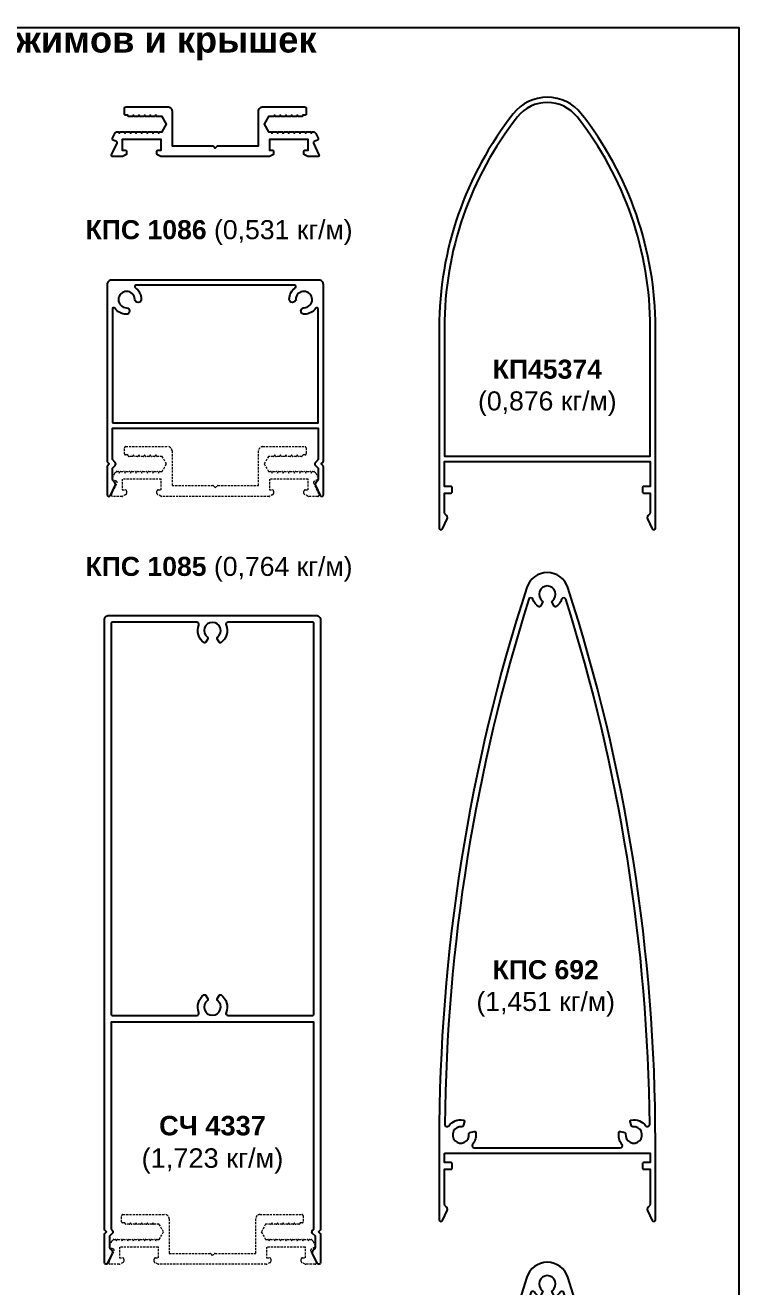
# Model space of a CAD drawing. Header units: millimetres. Extents: x 1744 to 18744, y -2272 to 2782.
# Drawn here: x 3735.5 to 3900.5, y 2473.9 to 2765.6 of the extents above; entities that cross this region are included whole.
import ezdxf

# ---------------------------------------------------------------- set-up
doc = ezdxf.new("R2010")
doc.units = ezdxf.units.MM
doc.linetypes.add('HIDDEN', pattern=[0.375, 0.25, -0.125])
for name, color, linetype, lineweight in [('2', 3, 'HIDDEN', 13), ('4', 40, 'Continuous', 18), ('Текстовый', 7, 'Continuous', 9)]:
    doc.layers.add(name, color=color, linetype=linetype, lineweight=lineweight)
doc.layers.add('Скрытые', color=14, linetype='Continuous', plot=False)
doc.styles.add('Каталожный', font='isocpeur.ttf', dxfattribs={"height": 2.5})

# ---------------------------------------------------------------- blocks, each defined once
blk = doc.blocks.new('СЧ 4337')
for points in [[(-23.45, -92.03, 0.198912), (-23.3, -92.39), (-23.16, -92.53, -0.414214), (-23.16, -93.24), (-23.8, -93.88), (-23.8, -96.41, 0.279739), (-23.48, -96.94, -0.401559), (-23.17, -97.86), (-24.24, -100.15, -0.802585), (-25, -99.99), (-25, -93.51, -0.198912), (-24.91, -93.3), (-24.5, -92.89), (-24.91, -92.47, -0.198912), (-25, -92.26), (-25, 48.61, -0.414214), (-24, 49.61), (24, 49.61, -0.414214), (25, 48.61), (25, -92.26, -0.198912), (24.91, -92.47), (24.5, -92.89), (24.91, -93.3, -0.198912), (25, -93.51), (25, -99.99, -0.802585), (24.24, -100.15), (23.17, -97.86, -0.401559), (23.48, -96.94, 0.279739), (23.8, -96.41), (23.8, -93.88), (23.16, -93.24, -0.414214), (23.16, -92.53), (23.3, -92.39, 0.198912), (23.45, -92.03), (23.45, -44.39), (-23.45, -44.39)], [(1.54, -38.21, -0.442896), (1.98, -38.12, -0.34566), (3.16, -42.15, 0.530738), (3.62, -42.84), (23.15, -42.84, 0.414214), (23.45, -42.54), (23.45, 47.76, 0.414214), (23.15, 48.06), (3.62, 48.06, 0.530738), (3.16, 47.38, -0.34566), (1.98, 43.35, -0.442896), (1.54, 43.44), (1.09, 44.23, -0.374693), (1.17, 44.61, 2.917647), (-1.17, 44.61, -0.374693), (-1.09, 44.23), (-1.54, 43.44, -0.442896), (-1.98, 43.35, -0.34566), (-3.16, 47.38, 0.530738), (-3.62, 48.06), (-23.15, 48.06, 0.414214), (-23.45, 47.76), (-23.45, -42.54, 0.414214), (-23.15, -42.84), (-3.62, -42.84, 0.530738), (-3.16, -42.15, -0.34566), (-1.98, -38.12, -0.442896), (-1.54, -38.21), (-1.09, -39, -0.374693), (-1.17, -39.39, 2.917647), (1.17, -39.39, -0.374693), (1.09, -39)]]:
    blk.add_lwpolyline(points, format="xyb", close=True)
blk = doc.blocks.new('КПС 692')
for points in [[(-23.8, -53.49), (23.8, -53.49), (23.8, -55.69), (22.3, -55.69, 0.414214), (22, -55.99), (22, -56.89, 0.414214), (22.3, -57.19), (23.8, -57.19), (23.8, -65.31, -0.279739), (23.48, -65.84, 0.401559), (23.17, -66.76), (24.24, -69.06, 0.802585), (25, -68.89), (25, -50.78, 0.078569), (4.76, 77.26, 0.726946), (-4.76, 77.26, 0.078569), (-25, -50.78), (-25, -68.89, 0.802585), (-24.24, -69.06), (-23.17, -66.76, 0.401559), (-23.48, -65.84, -0.279739), (-23.8, -65.31), (-23.8, -57.19), (-22.3, -57.19, 0.414214), (-22, -56.89), (-22, -55.99, 0.414214), (-22.3, -55.69), (-23.8, -55.69)], [(-18.11, -49.05, -0.374693), (-17.89, -48.72), (-16.92, -48.46, -0.441988), (-16.55, -48.7, -0.213938), (-17.27, -51.47, 0.629016), (-16.88, -52.29), (16.88, -52.29, 0.629016), (17.27, -51.47, -0.213938), (16.55, -48.7, -0.441988), (16.92, -48.46), (17.89, -48.72, -0.374693), (18.11, -49.05, 2.917647), (19.76, -47.4, -0.374693), (19.44, -47.18), (19.18, -46.21, -0.441988), (19.42, -45.84, -0.278782), (22.78, -47.16, 0.721438), (23.68, -46.86, 0.07472), (4.26, 74.56, 0.721865), (3.31, 74.57, -0.156386), (2.03, 72.86, -0.441988), (1.59, 72.95), (1.09, 73.83, -0.374693), (1.17, 74.21, 2.917647), (-1.17, 74.21, -0.374693), (-1.09, 73.83), (-1.59, 72.95, -0.441988), (-2.03, 72.86, -0.156386), (-3.31, 74.57, 0.721865), (-4.26, 74.56, 0.07472), (-23.68, -46.86, 0.721438), (-22.78, -47.16, -0.278782), (-19.42, -45.84, -0.441988), (-19.18, -46.21), (-19.44, -47.18, -0.374693), (-19.76, -47.4, 2.917647)]]:
    blk.add_lwpolyline(points, format="xyb", close=True)
blk = doc.blocks.new('КПС 851-2')
for points in [[(-25, -23.63), (-25, -91.74, 0.802585), (-24.24, -91.91), (-23.17, -89.61, 0.401559), (-23.48, -88.69, -0.279739), (-23.8, -88.16), (-23.8, -80.04), (-22.3, -80.04, 0.414214), (-22, -79.74), (-22, -78.84, 0.414214), (-22.3, -78.54), (-23.8, -78.54), (-23.8, -76.34), (23.8, -76.34), (23.8, -78.54), (22.3, -78.54, 0.414214), (22, -78.84), (22, -79.74, 0.414214), (22.3, -80.04), (23.8, -80.04), (23.8, -88.16, -0.279739), (23.48, -88.69, 0.401559), (23.17, -89.61), (24.24, -91.91, 0.802585), (25, -91.74), (25, -23.63, 0.078569), (4.76, 104.4, 0.726946), (-4.76, 104.4, 0.078569)], [(4, -74.34), (16.38, -74.34, 0.549474), (16.83, -73.63, -0.152893), (16.55, -71.55, -0.441988), (16.92, -71.32), (17.89, -71.58, -0.374693), (18.11, -71.9, 2.917647), (19.76, -70.25, -0.374693), (19.44, -70.03), (19.18, -69.06, -0.441988), (19.42, -68.69, -0.213938), (22.19, -69.41, 0.629016), (23, -69.02), (23, -23.63, 0.076659), (3.81, 100.8, 0.630339), (2.92, 100.92, -0.092128), (2.03, 100.01, -0.441988), (1.59, 100.1), (1.09, 100.97, -0.374693), (1.17, 101.36, 2.917647), (-1.17, 101.36, -0.374693), (-1.09, 100.97), (-1.59, 100.1, -0.441988), (-2.03, 100.01, -0.092128), (-2.92, 100.92, 0.630339), (-3.81, 100.8, 0.076659), (-23, -23.63), (-23, -69.02, 0.629016), (-22.19, -69.41, -0.213938), (-19.42, -68.69, -0.441988), (-19.18, -69.06), (-19.44, -70.03, -0.374693), (-19.76, -70.25, 2.917647), (-18.11, -71.9, -0.374693), (-17.89, -71.58), (-16.92, -71.32, -0.441988), (-16.55, -71.55, -0.152893), (-16.83, -73.63, 0.549474), (-16.38, -74.34), (3.2, -74.34)]]:
    blk.add_lwpolyline(points, format="xyb", close=True)

msp = doc.modelspace()

# ---------------------------------------------------------------- linework, layer by layer
for points in [[(3831.222, 2695.61), (3831.222, 2649.311, 0.8025849), (3831.985, 2649.142), (3833.056, 2651.441, 0.4015594), (3832.745, 2652.358, -0.2797393), (3832.422, 2652.89), (3832.422, 2657.411), (3833.922, 2657.411, 0.4142136), (3834.222, 2657.711), (3834.222, 2658.611, 0.4142136), (3833.922, 2658.911), (3832.422, 2658.911), (3832.422, 2664.711), (3880.022, 2664.711), (3880.022, 2658.911), (3878.522, 2658.911, 0.4142136), (3878.222, 2658.611), (3878.222, 2657.711, 0.4142136), (3878.522, 2657.411), (3880.022, 2657.411), (3880.022, 2652.89, -0.2797393), (3879.699, 2652.358, 0.4015594), (3879.388, 2651.441), (3880.459, 2649.142, 0.8025849), (3881.222, 2649.311), (3881.222, 2695.61, 0.1682991), (3864.079, 2745.097, 0.4854315), (3848.365, 2745.097, 0.1682991)], [(3880.022, 2695.61, 0.1682991), (3863.136, 2744.355, 0.4854315), (3849.308, 2744.355, 0.1682991), (3832.422, 2695.61), (3832.422, 2665.911), (3880.022, 2665.911)], [(3798.276, 2744.538, -0.284079), (3798.097, 2744.428), (3797.394, 2744.428, -0.284079), (3797.215, 2744.538), (3797.096, 2744.778), (3796.976, 2744.538, -0.284079), (3796.797, 2744.428), (3796.094, 2744.428, -0.284079), (3795.915, 2744.538), (3795.796, 2744.778), (3795.676, 2744.538, -0.284079), (3795.497, 2744.428), (3794.794, 2744.428, -0.284079), (3794.615, 2744.538), (3794.496, 2744.778), (3794.376, 2744.538, -0.284079), (3794.197, 2744.428), (3793.494, 2744.428, -0.284079), (3793.315, 2744.538), (3793.196, 2744.778), (3793.076, 2744.538, -0.284079), (3792.897, 2744.428), (3791.746, 2744.428), (3790.746, 2742.678), (3791.746, 2740.928), (3792.247, 2740.928, -0.284079), (3792.426, 2740.817), (3792.546, 2740.578), (3792.665, 2740.817, -0.284079), (3792.844, 2740.928), (3793.547, 2740.928, -0.284079), (3793.726, 2740.817), (3793.846, 2740.578), (3793.965, 2740.817, -0.284079), (3794.144, 2740.928), (3794.847, 2740.928, -0.284079), (3795.026, 2740.817), (3795.146, 2740.578), (3795.265, 2740.817, -0.284079), (3795.444, 2740.928), (3796.147, 2740.928, -0.284079), (3796.326, 2740.817), (3796.446, 2740.578), (3796.565, 2740.817, -0.284079), (3796.744, 2740.928), (3797.447, 2740.928, -0.284079), (3797.626, 2740.817), (3797.746, 2740.578), (3797.865, 2740.817, -0.284079), (3798.044, 2740.928), (3798.747, 2740.928, -0.284079), (3798.926, 2740.817), (3799.046, 2740.578), (3799.165, 2740.817, -0.284079), (3799.344, 2740.928), (3800.047, 2740.928, -0.284079), (3800.226, 2740.817), (3800.346, 2740.578), (3800.465, 2740.817, -0.284079), (3800.644, 2740.928), (3801.347, 2740.928, -0.284079), (3801.526, 2740.817), (3801.646, 2740.578), (3801.765, 2740.817, -0.284079), (3801.944, 2740.928), (3802.247, 2740.928, -0.1989124), (3802.388, 2740.869), (3802.655, 2740.603, -0.0874887), (3802.695, 2740.546), (3803.218, 2739.424, -0.4142136), (3803.073, 2739.026), (3802.318, 2738.674, 0.4142136), (3802.173, 2738.275), (3803.418, 2735.605, -0.5486188), (3803.146, 2735.178), (3801.017, 2735.178, -0.1164338), (3800.882, 2735.21), (3800.112, 2735.595, -0.284079), (3799.946, 2735.863), (3799.946, 2736.378, -0.4142136), (3800.246, 2736.678), (3800.946, 2736.678), (3800.946, 2739.178), (3791.946, 2739.178), (3791.946, 2736.678), (3792.646, 2736.678, -0.4142136), (3792.946, 2736.378), (3792.946, 2735.863, -0.284079), (3792.78, 2735.595), (3792.009, 2735.21, -0.1164338), (3791.875, 2735.178), (3767.017, 2735.178, -0.1164338), (3766.882, 2735.21), (3766.112, 2735.595, -0.284079), (3765.946, 2735.863), (3765.946, 2736.378, -0.4142136), (3766.246, 2736.678), (3766.946, 2736.678), (3766.946, 2739.178), (3757.946, 2739.178), (3757.946, 2736.678), (3758.646, 2736.678, -0.4142136), (3758.946, 2736.378), (3758.946, 2735.863, -0.284079), (3758.78, 2735.595), (3758.009, 2735.21, -0.1164338), (3757.875, 2735.178), (3755.746, 2735.178, -0.5486188), (3755.474, 2735.605), (3756.719, 2738.275, 0.4142136), (3756.574, 2738.674), (3755.819, 2739.026, -0.4142136), (3755.674, 2739.424), (3756.197, 2740.546, -0.0874887), (3756.237, 2740.603), (3756.503, 2740.869, -0.1989124), (3756.645, 2740.928), (3756.947, 2740.928, -0.284079), (3757.126, 2740.817), (3757.246, 2740.578), (3757.365, 2740.817, -0.284079), (3757.544, 2740.928), (3758.247, 2740.928, -0.284079), (3758.426, 2740.817), (3758.546, 2740.578), (3758.665, 2740.817, -0.284079), (3758.844, 2740.928), (3759.547, 2740.928, -0.284079), (3759.726, 2740.817), (3759.846, 2740.578), (3759.965, 2740.817, -0.284079), (3760.144, 2740.928), (3760.847, 2740.928, -0.284079), (3761.026, 2740.817), (3761.146, 2740.578), (3761.265, 2740.817, -0.284079), (3761.444, 2740.928), (3762.147, 2740.928, -0.284079), (3762.326, 2740.817), (3762.446, 2740.578), (3762.565, 2740.817, -0.284079), (3762.744, 2740.928), (3763.447, 2740.928, -0.284079), (3763.626, 2740.817), (3763.746, 2740.578), (3763.865, 2740.817, -0.284079), (3764.044, 2740.928), (3764.747, 2740.928, -0.284079), (3764.926, 2740.817), (3765.046, 2740.578), (3765.165, 2740.817, -0.284079), (3765.344, 2740.928), (3766.047, 2740.928, -0.284079), (3766.226, 2740.817), (3766.346, 2740.578), (3766.465, 2740.817, -0.284079), (3766.644, 2740.928), (3767.146, 2740.928), (3768.146, 2742.678), (3767.146, 2744.428), (3765.994, 2744.428, -0.284079), (3765.815, 2744.538), (3765.696, 2744.778), (3765.576, 2744.538, -0.284079), (3765.397, 2744.428), (3764.694, 2744.428, -0.284079), (3764.515, 2744.538), (3764.396, 2744.778), (3764.276, 2744.538, -0.284079), (3764.097, 2744.428), (3763.394, 2744.428, -0.284079), (3763.215, 2744.538), (3763.096, 2744.778), (3762.976, 2744.538, -0.284079), (3762.797, 2744.428), (3762.094, 2744.428, -0.284079), (3761.915, 2744.538), (3761.796, 2744.778), (3761.676, 2744.538, -0.284079), (3761.497, 2744.428), (3760.794, 2744.428, -0.284079), (3760.615, 2744.538), (3760.496, 2744.778), (3760.376, 2744.538, -0.284079), (3760.197, 2744.428), (3759.494, 2744.428, -0.284079), (3759.315, 2744.538), (3759.196, 2744.778), (3758.646, 2744.778, -0.4142136), (3758.446, 2744.978), (3758.446, 2746.378, -0.4142136), (3758.746, 2746.678), (3768.446, 2746.678, -0.4142136), (3769.446, 2745.678), (3769.446, 2737.678), (3778.821, 2737.678, -0.1989124), (3779.034, 2737.59), (3779.446, 2737.178), (3779.858, 2737.59, -0.1989124), (3780.07, 2737.678), (3789.446, 2737.678), (3789.446, 2745.678, -0.4142136), (3790.446, 2746.678), (3800.146, 2746.678, -0.4142136), (3800.446, 2746.378), (3800.446, 2744.978, -0.4142136), (3800.246, 2744.778), (3799.696, 2744.778), (3799.576, 2744.538, -0.284079), (3799.397, 2744.428), (3798.694, 2744.428, -0.284079), (3798.515, 2744.538), (3798.396, 2744.778)], [(3803.246, 2665.133), (3802.602, 2664.49, 0.4142136), (3802.602, 2663.783), (3803.246, 2663.139), (3803.246, 2660.615, -0.2797393), (3802.923, 2660.083, 0.4015594), (3802.611, 2659.166), (3803.683, 2656.867, 0.8025849), (3804.446, 2657.036), (3804.446, 2663.512, 0.1989124), (3804.358, 2663.724), (3803.946, 2664.136), (3804.358, 2664.548, 0.1989124), (3804.446, 2664.761), (3804.446, 2705.636, 0.4142136), (3803.446, 2706.636), (3755.446, 2706.636, 0.4142136), (3754.446, 2705.636), (3754.446, 2664.761, 0.1989124), (3754.534, 2664.548), (3754.946, 2664.136), (3754.534, 2663.724, 0.1989124), (3754.446, 2663.512), (3754.446, 2657.036, 0.8025849), (3755.208, 2656.867), (3756.28, 2659.166, 0.4015594), (3755.969, 2660.083, -0.2797393), (3755.646, 2660.615), (3755.646, 2663.139), (3756.289, 2663.783, 0.4142136), (3756.289, 2664.49), (3755.646, 2665.133), (3755.646, 2672.436), (3803.246, 2672.436)], [(3755.646, 2673.636), (3803.246, 2673.636), (3803.246, 2699.971, 0.7277113), (3802.703, 2700.146, -0.2342476), (3800.031, 2698.737, -1), (3799.994, 2700.237, 2.3309014), (3798.046, 2702.184, -1), (3796.547, 2702.222, -0.2342476), (3797.956, 2704.893, 0.7277113), (3797.78, 2705.436), (3761.111, 2705.436, 0.7277113), (3760.936, 2704.893, -0.2342476), (3762.345, 2702.222, -1), (3760.845, 2702.184, 2.3309014), (3758.898, 2700.237, -1), (3758.86, 2698.737, -0.2342476), (3756.189, 2700.146, 0.7277113), (3755.646, 2699.971)]]:
    msp.add_lwpolyline(points, format="xyb", close=True)
at = {"layer": '2', "ltscale": 2}
for points in [[(3798.276, 2665.997, -0.284079), (3798.097, 2665.886), (3797.394, 2665.886, -0.284079), (3797.215, 2665.997), (3797.096, 2666.236), (3796.976, 2665.997, -0.284079), (3796.797, 2665.886), (3796.094, 2665.886, -0.284079), (3795.915, 2665.997), (3795.796, 2666.236), (3795.676, 2665.997, -0.284079), (3795.497, 2665.886), (3794.794, 2665.886, -0.284079), (3794.615, 2665.997), (3794.496, 2666.236), (3794.376, 2665.997, -0.284079), (3794.197, 2665.886), (3793.494, 2665.886, -0.284079), (3793.315, 2665.997), (3793.196, 2666.236), (3793.076, 2665.997, -0.284079), (3792.897, 2665.886), (3791.746, 2665.886), (3790.746, 2664.136), (3791.746, 2662.386), (3792.247, 2662.386, -0.284079), (3792.426, 2662.276), (3792.546, 2662.036), (3792.665, 2662.276, -0.284079), (3792.844, 2662.386), (3793.547, 2662.386, -0.284079), (3793.726, 2662.276), (3793.846, 2662.036), (3793.965, 2662.276, -0.284079), (3794.144, 2662.386), (3794.847, 2662.386, -0.284079), (3795.026, 2662.276), (3795.146, 2662.036), (3795.265, 2662.276, -0.284079), (3795.444, 2662.386), (3796.147, 2662.386, -0.284079), (3796.326, 2662.276), (3796.446, 2662.036), (3796.565, 2662.276, -0.284079), (3796.744, 2662.386), (3797.447, 2662.386, -0.284079), (3797.626, 2662.276), (3797.746, 2662.036), (3797.865, 2662.276, -0.284079), (3798.044, 2662.386), (3798.747, 2662.386, -0.284079), (3798.926, 2662.276), (3799.046, 2662.036), (3799.165, 2662.276, -0.284079), (3799.344, 2662.386), (3800.047, 2662.386, -0.284079), (3800.226, 2662.276), (3800.346, 2662.036), (3800.465, 2662.276, -0.284079), (3800.644, 2662.386), (3801.347, 2662.386, -0.284079), (3801.526, 2662.276), (3801.646, 2662.036), (3801.765, 2662.276, -0.284079), (3801.944, 2662.386), (3802.247, 2662.386, -0.1989124), (3802.388, 2662.328), (3802.655, 2662.061, -0.0874887), (3802.695, 2662.004), (3803.218, 2660.883, -0.4142136), (3803.073, 2660.484), (3802.318, 2660.132, 0.4142136), (3802.173, 2659.733), (3803.418, 2657.063, -0.5486188), (3803.146, 2656.636), (3801.017, 2656.636, -0.1164338), (3800.882, 2656.668), (3800.112, 2657.053, -0.284079), (3799.946, 2657.322), (3799.946, 2657.836, -0.4142136), (3800.246, 2658.136), (3800.946, 2658.136), (3800.946, 2660.636), (3791.946, 2660.636), (3791.946, 2658.136), (3792.646, 2658.136, -0.4142136), (3792.946, 2657.836), (3792.946, 2657.322, -0.284079), (3792.78, 2657.053), (3792.009, 2656.668, -0.1164338), (3791.875, 2656.636), (3767.017, 2656.636, -0.1164338), (3766.882, 2656.668), (3766.112, 2657.053, -0.284079), (3765.946, 2657.322), (3765.946, 2657.836, -0.4142136), (3766.246, 2658.136), (3766.946, 2658.136), (3766.946, 2660.636), (3757.946, 2660.636), (3757.946, 2658.136), (3758.646, 2658.136, -0.4142136), (3758.946, 2657.836), (3758.946, 2657.322, -0.284079), (3758.78, 2657.053), (3758.009, 2656.668, -0.1164338), (3757.875, 2656.636), (3755.746, 2656.636, -0.5486188), (3755.474, 2657.063), (3756.719, 2659.733, 0.4142136), (3756.574, 2660.132), (3755.819, 2660.484, -0.4142136), (3755.674, 2660.883), (3756.197, 2662.004, -0.0874887), (3756.237, 2662.061), (3756.503, 2662.328, -0.1989124), (3756.645, 2662.386), (3756.947, 2662.386, -0.284079), (3757.126, 2662.276), (3757.246, 2662.036), (3757.365, 2662.276, -0.284079), (3757.544, 2662.386), (3758.247, 2662.386, -0.284079), (3758.426, 2662.276), (3758.546, 2662.036), (3758.665, 2662.276, -0.284079), (3758.844, 2662.386), (3759.547, 2662.386, -0.284079), (3759.726, 2662.276), (3759.846, 2662.036), (3759.965, 2662.276, -0.284079), (3760.144, 2662.386), (3760.847, 2662.386, -0.284079), (3761.026, 2662.276), (3761.146, 2662.036), (3761.265, 2662.276, -0.284079), (3761.444, 2662.386), (3762.147, 2662.386, -0.284079), (3762.326, 2662.276), (3762.446, 2662.036), (3762.565, 2662.276, -0.284079), (3762.744, 2662.386), (3763.447, 2662.386, -0.284079), (3763.626, 2662.276), (3763.746, 2662.036), (3763.865, 2662.276, -0.284079), (3764.044, 2662.386), (3764.747, 2662.386, -0.284079), (3764.926, 2662.276), (3765.046, 2662.036), (3765.165, 2662.276, -0.284079), (3765.344, 2662.386), (3766.047, 2662.386, -0.284079), (3766.226, 2662.276), (3766.346, 2662.036), (3766.465, 2662.276, -0.284079), (3766.644, 2662.386), (3767.146, 2662.386), (3768.146, 2664.136), (3767.146, 2665.886), (3765.994, 2665.886, -0.284079), (3765.815, 2665.997), (3765.696, 2666.236), (3765.576, 2665.997, -0.284079), (3765.397, 2665.886), (3764.694, 2665.886, -0.284079), (3764.515, 2665.997), (3764.396, 2666.236), (3764.276, 2665.997, -0.284079), (3764.097, 2665.886), (3763.394, 2665.886, -0.284079), (3763.215, 2665.997), (3763.096, 2666.236), (3762.976, 2665.997, -0.284079), (3762.797, 2665.886), (3762.094, 2665.886, -0.284079), (3761.915, 2665.997), (3761.796, 2666.236), (3761.676, 2665.997, -0.284079), (3761.497, 2665.886), (3760.794, 2665.886, -0.284079), (3760.615, 2665.997), (3760.496, 2666.236), (3760.376, 2665.997, -0.284079), (3760.197, 2665.886), (3759.494, 2665.886, -0.284079), (3759.315, 2665.997), (3759.196, 2666.236), (3758.646, 2666.236, -0.4142136), (3758.446, 2666.436), (3758.446, 2667.836, -0.4142136), (3758.746, 2668.136), (3768.446, 2668.136, -0.4142136), (3769.446, 2667.136), (3769.446, 2659.136), (3778.821, 2659.136, -0.1989124), (3779.034, 2659.048), (3779.446, 2658.636), (3779.858, 2659.048, -0.1989124), (3780.07, 2659.136), (3789.446, 2659.136), (3789.446, 2667.136, -0.4142136), (3790.446, 2668.136), (3800.146, 2668.136, -0.4142136), (3800.446, 2667.836), (3800.446, 2666.436, -0.4142136), (3800.246, 2666.236), (3799.696, 2666.236), (3799.576, 2665.997, -0.284079), (3799.397, 2665.886), (3798.694, 2665.886, -0.284079), (3798.515, 2665.997), (3798.396, 2666.236)], [(3797.624, 2488.462, -0.284079), (3797.445, 2488.352), (3796.742, 2488.352, -0.284079), (3796.563, 2488.462), (3796.443, 2488.702), (3796.324, 2488.462, -0.284079), (3796.145, 2488.352), (3795.442, 2488.352, -0.284079), (3795.263, 2488.462), (3795.143, 2488.702), (3795.024, 2488.462, -0.284079), (3794.845, 2488.352), (3794.142, 2488.352, -0.284079), (3793.963, 2488.462), (3793.843, 2488.702), (3793.724, 2488.462, -0.284079), (3793.545, 2488.352), (3792.842, 2488.352, -0.284079), (3792.663, 2488.462), (3792.543, 2488.702), (3792.424, 2488.462, -0.284079), (3792.245, 2488.352), (3791.093, 2488.352), (3790.093, 2486.602), (3791.093, 2484.852), (3791.595, 2484.852, -0.284079), (3791.774, 2484.741), (3791.893, 2484.502), (3792.013, 2484.741, -0.284079), (3792.192, 2484.852), (3792.895, 2484.852, -0.284079), (3793.074, 2484.741), (3793.193, 2484.502), (3793.313, 2484.741, -0.284079), (3793.492, 2484.852), (3794.195, 2484.852, -0.284079), (3794.374, 2484.741), (3794.493, 2484.502), (3794.613, 2484.741, -0.284079), (3794.792, 2484.852), (3795.495, 2484.852, -0.284079), (3795.674, 2484.741), (3795.793, 2484.502), (3795.913, 2484.741, -0.284079), (3796.092, 2484.852), (3796.795, 2484.852, -0.284079), (3796.974, 2484.741), (3797.093, 2484.502), (3797.213, 2484.741, -0.284079), (3797.392, 2484.852), (3798.095, 2484.852, -0.284079), (3798.274, 2484.741), (3798.393, 2484.502), (3798.513, 2484.741, -0.284079), (3798.692, 2484.852), (3799.395, 2484.852, -0.284079), (3799.574, 2484.741), (3799.693, 2484.502), (3799.813, 2484.741, -0.284079), (3799.992, 2484.852), (3800.695, 2484.852, -0.284079), (3800.874, 2484.741), (3800.993, 2484.502), (3801.113, 2484.741, -0.284079), (3801.292, 2484.852), (3801.594, 2484.852, -0.1989124), (3801.736, 2484.793), (3802.002, 2484.527, -0.0874887), (3802.042, 2484.47), (3802.565, 2483.348, -0.4142136), (3802.42, 2482.949), (3801.665, 2482.597, 0.4142136), (3801.52, 2482.199), (3802.765, 2479.529, -0.5486188), (3802.493, 2479.102), (3800.364, 2479.102, -0.1164338), (3800.23, 2479.134), (3799.459, 2479.519, -0.284079), (3799.293, 2479.787), (3799.293, 2480.302, -0.4142136), (3799.593, 2480.602), (3800.293, 2480.602), (3800.293, 2483.102), (3791.293, 2483.102), (3791.293, 2480.602), (3791.993, 2480.602, -0.4142136), (3792.293, 2480.302), (3792.293, 2479.787, -0.284079), (3792.127, 2479.519), (3791.357, 2479.134, -0.1164338), (3791.223, 2479.102), (3766.364, 2479.102, -0.1164338), (3766.23, 2479.134), (3765.459, 2479.519, -0.284079), (3765.293, 2479.787), (3765.293, 2480.302, -0.4142136), (3765.593, 2480.602), (3766.293, 2480.602), (3766.293, 2483.102), (3757.293, 2483.102), (3757.293, 2480.602), (3757.993, 2480.602, -0.4142136), (3758.293, 2480.302), (3758.293, 2479.787, -0.284079), (3758.127, 2479.519), (3757.357, 2479.134, -0.1164338), (3757.223, 2479.102), (3755.093, 2479.102, -0.5486188), (3754.821, 2479.529), (3756.067, 2482.199, 0.4142136), (3755.921, 2482.597), (3755.167, 2482.949, -0.4142136), (3755.021, 2483.348), (3755.545, 2484.47, -0.0874887), (3755.584, 2484.527), (3755.851, 2484.793, -0.1989124), (3755.992, 2484.852), (3756.295, 2484.852, -0.284079), (3756.474, 2484.741), (3756.593, 2484.502), (3756.713, 2484.741, -0.284079), (3756.892, 2484.852), (3757.595, 2484.852, -0.284079), (3757.774, 2484.741), (3757.893, 2484.502), (3758.013, 2484.741, -0.284079), (3758.192, 2484.852), (3758.895, 2484.852, -0.284079), (3759.074, 2484.741), (3759.193, 2484.502), (3759.313, 2484.741, -0.284079), (3759.492, 2484.852), (3760.195, 2484.852, -0.284079), (3760.374, 2484.741), (3760.493, 2484.502), (3760.613, 2484.741, -0.284079), (3760.792, 2484.852), (3761.495, 2484.852, -0.284079), (3761.674, 2484.741), (3761.793, 2484.502), (3761.913, 2484.741, -0.284079), (3762.092, 2484.852), (3762.795, 2484.852, -0.284079), (3762.974, 2484.741), (3763.093, 2484.502), (3763.213, 2484.741, -0.284079), (3763.392, 2484.852), (3764.095, 2484.852, -0.284079), (3764.274, 2484.741), (3764.393, 2484.502), (3764.513, 2484.741, -0.284079), (3764.692, 2484.852), (3765.395, 2484.852, -0.284079), (3765.574, 2484.741), (3765.693, 2484.502), (3765.813, 2484.741, -0.284079), (3765.992, 2484.852), (3766.493, 2484.852), (3767.493, 2486.602), (3766.493, 2488.352), (3765.342, 2488.352, -0.284079), (3765.163, 2488.462), (3765.043, 2488.702), (3764.924, 2488.462, -0.284079), (3764.745, 2488.352), (3764.042, 2488.352, -0.284079), (3763.863, 2488.462), (3763.743, 2488.702), (3763.624, 2488.462, -0.284079), (3763.445, 2488.352), (3762.742, 2488.352, -0.284079), (3762.563, 2488.462), (3762.443, 2488.702), (3762.324, 2488.462, -0.284079), (3762.145, 2488.352), (3761.442, 2488.352, -0.284079), (3761.263, 2488.462), (3761.143, 2488.702), (3761.024, 2488.462, -0.284079), (3760.845, 2488.352), (3760.142, 2488.352, -0.284079), (3759.963, 2488.462), (3759.843, 2488.702), (3759.724, 2488.462, -0.284079), (3759.545, 2488.352), (3758.842, 2488.352, -0.284079), (3758.663, 2488.462), (3758.543, 2488.702), (3757.993, 2488.702, -0.4142136), (3757.793, 2488.902), (3757.793, 2490.302, -0.4142136), (3758.093, 2490.602), (3767.793, 2490.602, -0.4142136), (3768.793, 2489.602), (3768.793, 2481.602), (3778.169, 2481.602, -0.1989124), (3778.381, 2481.514), (3778.793, 2481.102), (3779.205, 2481.514, -0.1989124), (3779.418, 2481.602), (3788.793, 2481.602), (3788.793, 2489.602, -0.4142136), (3789.793, 2490.602), (3799.493, 2490.602, -0.4142136), (3799.793, 2490.302), (3799.793, 2488.902, -0.4142136), (3799.593, 2488.702), (3799.043, 2488.702), (3798.924, 2488.462, -0.284079), (3798.745, 2488.352), (3798.042, 2488.352, -0.284079), (3797.863, 2488.462), (3797.743, 2488.702)]]:
    msp.add_lwpolyline(points, format="xyb", close=True, dxfattribs=at)
at = {"layer": '4'}
msp.add_line((3832.422, 2670.411), (3832.422, 2671.911), dxfattribs=at)
at = {"layer": 'Скрытые', "linetype": 'Continuous'}
msp.add_lwpolyline([(3570.497, 2211.052), (3570.497, 2765.052), (3900.497, 2765.052), (3900.497, 2211.052)], close=True, dxfattribs=at)

# ---------------------------------------------------------------- block references
for name, p in [('КПС 692', (3856.222, 2558.296)), ('СЧ 4337', (3778.793, 2579.487)), ('КПС 851-2', (3856.222, 2371.705))]:
    msp.add_blockref(name, p)

# ---------------------------------------------------------------- texts
at = {"layer": 'Текстовый', "linetype": 'Continuous', "attachment_point": 1, "style": 'Каталожный'}
for s, insert, char_height, width in [('\\pxqc;{\\fArial|b1|i0|c204|p34;Профили прижимов и крышек}', (3605.261, 2765.242), 6, 268.63099), ('{\\fArial|b1|i0|c204|p34;\\H0.71429x;КПС 1086 \\fArial|b0|i0|c204|p34;(0,531 кг/м)}', (3749.451, 2720.495), 6.16, 71.27963), ('\\pxqc;{\\fArial|b1|i0|c204|p34;\\H0.71429x;КП45374\\P\\fArial|b0|i0|c204|p34;(0,876 кг/м)}', (3831.222, 2688.244), 6.16, 50), ('{\\fArial|b1|i0|c204|p34;\\H0.71429x;КПС 1085 \\fArial|b0|i0|c204|p34;(0,764 кг/м)}', (3749.439, 2642.65), 6.16, 71.27963), ('\\pxqc;{\\fArial|b1|i0|c204|p34;\\H0.71429x;КПС 692 \\fArial|b0|i0|c204|p34;(1,451 кг/м)}', (3837.477, 2549.414), 6.16, 36.7435), ('\\pxqc;{\\fArial|b1|i0|c204|p34;\\H0.73052x;СЧ 4337\\P\\fArial|b0|i0|c204|p34;(1,723 кг/м)}', (3755.343, 2513.414), 6.16, 46.9)]:
    msp.add_mtext(s, dxfattribs=dict(at, insert=insert, char_height=char_height, width=width))

doc.saveas('drawing.dxf')
